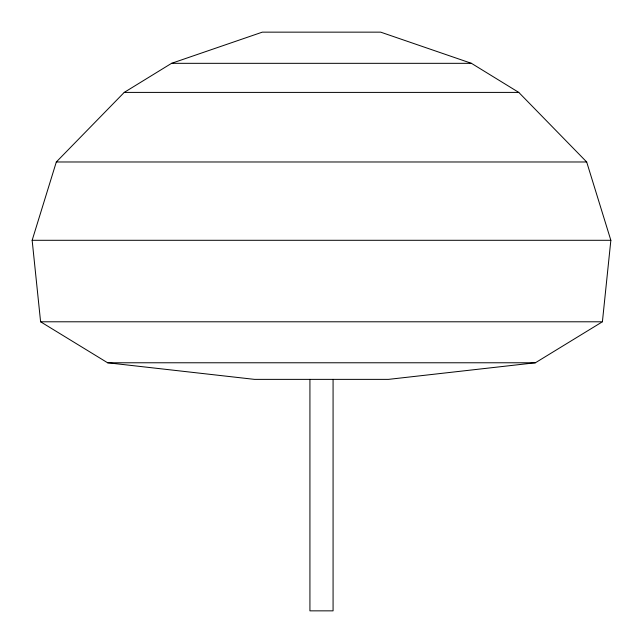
<?xml version="1.0" encoding="UTF-8"?>
<svg xmlns="http://www.w3.org/2000/svg" width="643" height="643" viewBox="0 0 643 643"><rect width="100%" height="100%" fill="white"/><g stroke="black" fill="none" stroke-linecap="round" stroke-linejoin="round"><path stroke-width="0.96" d="M602.403 321.789L610.85 240.297L586.681 161.98L518.772 92.407L471.432 63.327L380.68 32.15L262.32 32.15L171.568 63.327L124.228 92.407L56.319 161.98L32.15 240.297L40.597 321.789L107.606 362.773L254.499 379.37L388.501 379.37L535.394 362.773L602.403 321.789L40.597 321.789M171.568 63.327L471.432 63.327M124.228 92.407L518.772 92.407M56.319 161.98L586.681 161.98M32.15 240.297L610.85 240.297M107.606 362.773L535.394 362.773M333.074 379.37L333.074 610.85L309.926 610.85L309.926 379.37"/></g></svg>
